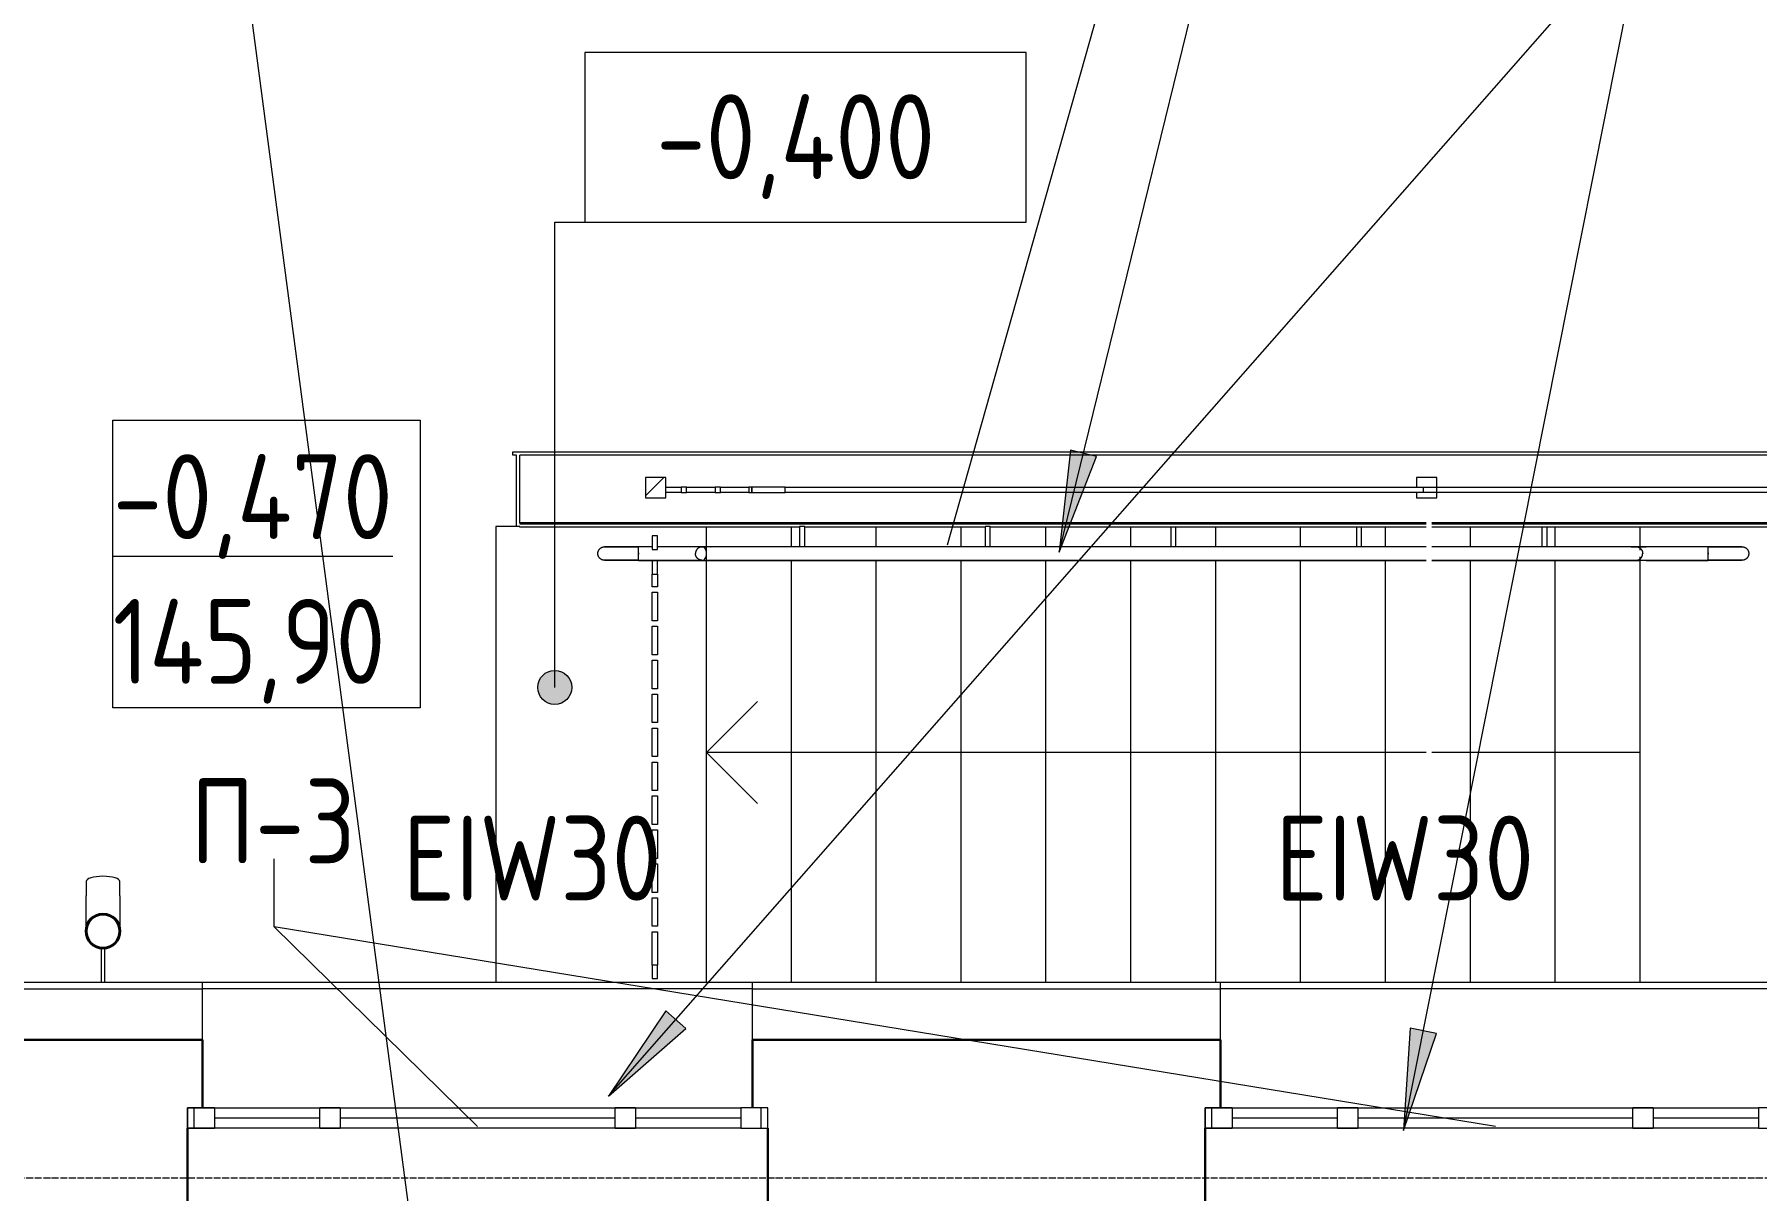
# Model space of a CAD drawing. Header units: millimetres. Extents: x -11345 to 411485, y -9810 to 73012.
# Drawn here: x 63729 to 68801, y 20207 to 23612 of the extents above; entities that cross this region are included whole.
import ezdxf

# ---------------------------------------------------------------- set-up
doc = ezdxf.new("R2010")
doc.units = ezdxf.units.MM
doc.linetypes.add('ADSK_Линия сетки', pattern=[25, 20, -2.5, 0, -2.5])
for name, color, linetype, lineweight in [('_ Окна', 7, 'Continuous', 9), ('Аннотация', 7, 'Continuous', 18), ('Лестницы', 7, 'Continuous', 9), ('Марки окон', 7, 'Continuous', 20), ('Обобщенные модели', 7, 'Continuous', 18), ('Ограждение', 7, 'Continuous', 9), ('Окна', 7, 'Continuous', 9), ('Оси', 253, 'Continuous', 9), ('Отметки', 7, 'Continuous', 9), ('Перекрытие', 7, 'Continuous', 9), ('Стены внутренние', 7, 'Continuous', 18), ('Стены наружные', 7, 'Continuous', 18), ('Стены несущие', 7, 'Continuous', 30), ('Стены отделка', 7, 'Continuous', 30), ('Стрелки вверх', 7, 'Continuous', 18)]:
    doc.layers.add(name, color=color, linetype=linetype, lineweight=lineweight)
doc.styles.add('GOST Common_2', font='GOST_Common.ttf', dxfattribs={"width": 0.9, "height": 250})
doc.styles.add('GOST Common_3', font='GOST_Common.ttf', dxfattribs={"width": 0.9, "height": 250})
pattern_1 = [(45, (0, 0), (-106.066, 106.066), [])]

# ---------------------------------------------------------------- blocks, each defined once
blk = doc.blocks.new('Ограждение 1 - Ограждение 1-1791730-План 1-го этажа')
at = {"layer": 'Ограждение'}
h = blk.add_hatch(dxfattribs=at)
h.set_pattern_fill('FP_23', color=256, style=0, pattern_type=2)
h.set_pattern_definition(pattern_1)
h.paths.add_polyline_path([(33534.3, 22247.9), (33534.3, 22307.9), (33474.3, 22307.9), (33474.3, 22247.9)])
h = blk.add_hatch(dxfattribs=at)
h.set_pattern_fill('FP_23', color=256, style=0, pattern_type=2)
h.set_pattern_definition(pattern_1)
h.paths.add_polyline_path([(33510.4, 20831.5), (33510.4, 20871.5), (33494.4, 20871.5), (33494.4, 20831.5)])
h.paths.add_polyline_path([(33507, 22022.9), (33510.4, 22022.9), (33510.4, 22062.9), (33494.4, 22062.9), (33494.4, 22022.9)])
h.paths.add_polyline_path([(33494.4, 22095.4), (33510.4, 22095.4), (33510.4, 22135.4), (33494.4, 22135.4), (33494.4, 22103.5)])
h = blk.add_hatch(dxfattribs=at)
h.set_pattern_fill('FP_23', color=256, style=0, pattern_type=2)
h.set_pattern_definition(pattern_1)
h.paths.add_polyline_path([(33510.4, 20969.5), (33510.4, 20985.5), (33494.4, 20985.5), (33494.4, 20969.5)])
h.paths.add_polyline_path([(33510.4, 21069.5), (33510.4, 21085.5), (33494.4, 21085.5), (33494.4, 21069.5)])
h.paths.add_polyline_path([(33510.4, 21169.5), (33510.4, 21185.5), (33494.4, 21185.5), (33494.4, 21169.5)])
h.paths.add_polyline_path([(33510.4, 21269.5), (33510.4, 21285.5), (33494.4, 21285.5), (33494.4, 21269.5)])
h.paths.add_polyline_path([(33510.4, 21369.5), (33510.4, 21385.5), (33494.4, 21385.5), (33494.4, 21369.5)])
h.paths.add_polyline_path([(33510.4, 21469.5), (33510.4, 21485.5), (33494.4, 21485.5), (33494.4, 21469.5)])
h.paths.add_polyline_path([(33494.4, 21569.5), (33510.4, 21569.5), (33510.4, 21585.5), (33494.4, 21585.5)])
h.paths.add_polyline_path([(33510.4, 21669.5), (33510.4, 21685.5), (33494.4, 21685.5), (33494.4, 21669.5)])
h.paths.add_polyline_path([(33510.4, 21769.5), (33510.4, 21785.5), (33494.4, 21785.5), (33494.4, 21769.5)])
h.paths.add_polyline_path([(33510.4, 21869.5), (33510.4, 21885.5), (33494.4, 21885.5), (33494.4, 21869.5)])
h.paths.add_polyline_path([(33494.4, 21969.5), (33510.4, 21969.5), (33510.4, 21985.5), (33494.4, 21985.5)])
at = {"layer": 'Ограждение', "lineweight": 18}
for p, q in [((33534.3, 22307.9), (33474.3, 22307.9)), ((33474.3, 22307.9), (33474.3, 22247.9)), ((33534.3, 22247.9), (33534.3, 22307.9)), ((33595.5, 22279.5), (33579.5, 22279.5)), ((33579.5, 22279.5), (33579.5, 22263.5)), ((33595.5, 22263.5), (33595.5, 22279.5)), ((33695.5, 22279.5), (33679.5, 22279.5)), ((33679.5, 22279.5), (33679.5, 22263.5)), ((33695.5, 22263.5), (33695.5, 22279.5)), ((33787.9, 22279.5), (33779.5, 22279.5)), ((33779.5, 22279.5), (33779.5, 22263.5)), ((33886.1, 22279.5), (33787.9, 22279.5)), ((33787.9, 22279.5), (33787.9, 22263.5)), ((33787.9, 22263.5), (33787.9, 22279.5)), ((33886.1, 22263.5), (33886.1, 22279.5)), ((33474.3, 22247.9), (33534.3, 22247.9)), ((33579.5, 22263.5), (33595.5, 22263.5)), ((33679.5, 22263.5), (33695.5, 22263.5)), ((33779.5, 22263.5), (33787.9, 22263.5)), ((33787.9, 22263.5), (33886.1, 22263.5)), ((33510.4, 22135.4), (33494.4, 22135.4)), ((33494.4, 22135.4), (33494.4, 22095.4)), ((33510.4, 22095.4), (33510.4, 22135.4)), ((33494.4, 22095.4), (33510.4, 22095.4)), ((33510.4, 22062.9), (33494.4, 22062.9)), ((33494.4, 22062.9), (33494.4, 22022.9)), ((33494.4, 22022.9), (33510.4, 22022.9)), ((33510.4, 22022.9), (33510.4, 22062.9)), ((33510.4, 21985.5), (33494.4, 21985.5)), ((33494.4, 21969.5), (33510.4, 21969.5)), ((33510.4, 21885.5), (33494.4, 21885.5)), ((33494.4, 21869.5), (33510.4, 21869.5)), ((33510.4, 21785.5), (33494.4, 21785.5)), ((33494.4, 21769.5), (33510.4, 21769.5)), ((33510.4, 21685.5), (33494.4, 21685.5)), ((33494.4, 21669.5), (33510.4, 21669.5)), ((33510.4, 21585.5), (33494.4, 21585.5)), ((33494.4, 21569.5), (33510.4, 21569.5)), ((33510.4, 21485.5), (33494.4, 21485.5)), ((33494.4, 21469.5), (33510.4, 21469.5)), ((33510.4, 21385.5), (33494.4, 21385.5)), ((33494.4, 21369.5), (33510.4, 21369.5)), ((33510.4, 21285.5), (33494.4, 21285.5)), ((33494.4, 21269.5), (33510.4, 21269.5)), ((33510.4, 21185.5), (33494.4, 21185.5)), ((33494.4, 21169.5), (33510.4, 21169.5)), ((33510.4, 21085.5), (33494.4, 21085.5)), ((33494.4, 21069.5), (33510.4, 21069.5)), ((33510.4, 20985.5), (33494.4, 20985.5)), ((33494.4, 20969.5), (33510.4, 20969.5)), ((33510.4, 20871.5), (33494.4, 20871.5)), ((33494.4, 20871.5), (33494.4, 20831.5)), ((33510.4, 20831.5), (33510.4, 20871.5)), ((33494.4, 20831.5), (33510.4, 20831.5))]:
    blk.add_line(p, q, dxfattribs=at)
at = {"layer": 'Ограждение'}
for p, q in [((33534.3, 22279.5), (33579.5, 22279.5)), ((33595.5, 22279.5), (33679.5, 22279.5)), ((33695.5, 22279.5), (33779.5, 22279.5)), ((33886.1, 22279.5), (35766.6, 22279.5)), ((35805.4, 22307.9), (35745.4, 22307.9)), ((35745.4, 22307.9), (35745.4, 22279.5)), ((35766.6, 22263.5), (35766.6, 22279.5)), ((35766.6, 22279.5), (38065.1, 22279.5)), ((35805.4, 22247.9), (35805.4, 22307.9)), ((38091.7, 22307.9), (38031.7, 22307.9)), ((38031.7, 22307.9), (38031.7, 22247.9)), ((38065.1, 22263.5), (38065.1, 22279.5)), ((38091.7, 22247.9), (38091.7, 22307.9)), ((33579.5, 22263.5), (33534.3, 22263.5)), ((33679.5, 22263.5), (33595.5, 22263.5)), ((33779.5, 22263.5), (33695.5, 22263.5)), ((35766.6, 22263.5), (33886.1, 22263.5)), ((35745.4, 22263.5), (35745.4, 22247.9)), ((35745.4, 22247.9), (35805.4, 22247.9)), ((38065.1, 22263.5), (35766.6, 22263.5)), ((38031.7, 22247.9), (38091.7, 22247.9)), ((38054.4, 20908), (38054.4, 22247.9)), ((38070.4, 22247.9), (38070.4, 20908)), ((33494.4, 21985.5), (33494.4, 22022.9)), ((33510.4, 22022.9), (33510.4, 21985.5)), ((38054, 20907.9), (38054, 22048.3)), ((33494.4, 21885.5), (33494.4, 21969.5)), ((33510.4, 21969.5), (33510.4, 21885.5)), ((33494.4, 21785.5), (33494.4, 21869.5)), ((33510.4, 21869.5), (33510.4, 21785.5)), ((33494.4, 21685.5), (33494.4, 21769.5)), ((33510.4, 21769.5), (33510.4, 21685.5)), ((33494.4, 21585.5), (33494.4, 21669.5)), ((33510.4, 21669.5), (33510.4, 21585.5)), ((33494.4, 21485.5), (33494.4, 21569.5)), ((33510.4, 21569.5), (33510.4, 21485.5)), ((33494.4, 21385.5), (33494.4, 21469.5)), ((33510.4, 21469.5), (33510.4, 21385.5)), ((33494.4, 21285.5), (33494.4, 21369.5)), ((33510.4, 21369.5), (33510.4, 21285.5)), ((33494.4, 21185.5), (33494.4, 21269.5)), ((33510.4, 21269.5), (33510.4, 21185.5)), ((33494.4, 21085.5), (33494.4, 21169.5)), ((33510.4, 21169.5), (33510.4, 21085.5)), ((33494.4, 20985.5), (33494.4, 21069.5)), ((33510.4, 21069.5), (33510.4, 20985.5)), ((33494.4, 20871.5), (33494.4, 20969.5)), ((33510.4, 20969.5), (33510.4, 20871.5)), ((38091.7, 20907.9), (38031.7, 20907.9)), ((38031.7, 20907.9), (38031.7, 20847.9)), ((38054.4, 20908), (38070.4, 20908)), ((38091.7, 20847.9), (38091.7, 20907.9)), ((38031.7, 20847.9), (38091.7, 20847.9))]:
    blk.add_line(p, q, dxfattribs=at)
blk = doc.blocks.new('окна_rehau_трехпольное - 1710х630 и 610Н_нов_ ок-10-2054509-План 1-го этажа')
at = {"layer": '_ Окна', "lineweight": 18}
for p, q in [((-855, -5), (-855, 55)), ((-855, 55), (-775, 55)), ((-775, 55), (-775, -5)), ((-465, -5), (-465, 55)), ((-465, 55), (-405, 55)), ((-405, 55), (-405, -5)), ((405, -5), (405, 55)), ((405, 55), (465, 55)), ((465, 55), (465, -5)), ((775, 55), (775, -5)), ((855, 55), (775, 55)), ((855, -5), (855, 55)), ((-775, -5), (-855, -5)), ((-405, -5), (-465, -5)), ((465, -5), (405, -5)), ((775, -5), (855, -5))]:
    blk.add_line(p, q, dxfattribs=at)
at = {"layer": '_ Окна'}
for p, q in [((-835, -5), (-835, 55)), ((835, -5), (835, 55)), ((-775, 25), (-465, 25)), ((-405, 25), (405, 25)), ((465, 25), (775, 25))]:
    blk.add_line(p, q, dxfattribs=at)
at = {"layer": 'Окна'}
for p, q in [((-855, 55), (-855, -5)), ((-775, 55), (-855, 55)), ((-775, 55), (-465, 55)), ((-405, 55), (-465, 55)), ((-405, 55), (405, 55)), ((465, 55), (405, 55)), ((465, 55), (775, 55)), ((855, 55), (775, 55)), ((855, -5), (855, 55)), ((-855, -5), (-775, -5)), ((-465, -5), (-775, -5)), ((-465, -5), (-405, -5)), ((405, -5), (-405, -5)), ((405, -5), (465, -5)), ((775, -5), (465, -5)), ((775, -5), (855, -5))]:
    blk.add_line(p, q, dxfattribs=at)
blk = doc.blocks.new('окна_rehau_трехпольное - 1710х630 и 610Н_нов_ ок-10-V41-План 1-го этажа')
at = {"layer": '_ Окна', "lineweight": 18}
for p, q in [((-855, -5), (-855, 55)), ((-855, 55), (-775, 55)), ((-775, 55), (-775, -5)), ((-465, -5), (-465, 55)), ((-465, 55), (-405, 55)), ((-405, 55), (-405, -5)), ((405, -5), (405, 55)), ((405, 55), (465, 55)), ((465, 55), (465, -5)), ((775, 55), (775, -5)), ((855, 55), (775, 55)), ((855, -5), (855, 55)), ((-775, -5), (-855, -5)), ((-405, -5), (-465, -5)), ((465, -5), (405, -5)), ((775, -5), (855, -5))]:
    blk.add_line(p, q, dxfattribs=at)
at = {"layer": '_ Окна'}
for p, q in [((-835, -5), (-835, 55)), ((835, -5), (835, 55)), ((-775, 25), (-465, 25)), ((-405, 25), (405, 25)), ((465, 25), (775, 25))]:
    blk.add_line(p, q, dxfattribs=at)
at = {"layer": 'Окна'}
for p, q in [((-855, 55), (-855, -5)), ((-775, 55), (-855, 55)), ((-775, 55), (-465, 55)), ((-405, 55), (-465, 55)), ((-405, 55), (405, 55)), ((465, 55), (405, 55)), ((465, 55), (775, 55)), ((855, 55), (775, 55)), ((855, -5), (855, 55)), ((-855, -5), (-775, -5)), ((-465, -5), (-775, -5)), ((-465, -5), (-405, -5)), ((405, -5), (-405, -5)), ((405, -5), (465, -5)), ((775, -5), (465, -5)), ((775, -5), (855, -5))]:
    blk.add_line(p, q, dxfattribs=at)
blk = doc.blocks.new('Водосток - Тип 1 _карниз больше 490мм_-5192914-План 1-го этажа')
at = {"layer": 'Обобщенные модели'}
for p, q in [((75, 306.2), (75, 263.6)), ((175, 263.6), (175, 306.2)), ((120, 109.1), (120, 10)), ((130, 10), (130, 109.1))]:
    blk.add_line(p, q, dxfattribs=at)
at = {"layer": 'Обобщенные модели', "flags": 128}
for points in [[(75, 173), (75, 174.3), (75, 177), (75, 179.8), (75, 182.9), (75, 186.2), (75, 189.7), (75, 193.4), (75, 197.2), (75, 201.3), (75, 205.5), (75, 209.9), (75, 214.4), (75, 219.1), (75, 224), (75, 229), (75, 234.1), (75, 239.3), (75, 244.6), (75, 250.1), (75, 255.6), (75, 261.3), (75, 263.6)], [(175, 263.6), (175, 258), (175, 252.4), (175, 246.9), (175, 241.5), (175, 236.2), (175, 231.1), (175, 226), (175, 221.1), (175, 216.4), (175, 211.8), (175, 207.3), (175, 203), (175, 198.9), (175, 194.9), (175, 191.2), (175, 187.6), (175, 184.3), (175, 181.1), (175, 178.1), (175, 175.4), (175, 173)]]:
    blk.add_lwpolyline(points, dxfattribs=at)
at = {"layer": 'Обобщенные модели'}
for start, end in [(90, 270), (270, 90)]:
    blk.add_arc((125, 160), 52, start, end, dxfattribs=at)
at = {"layer": 'Обобщенные модели', "lineweight": 40}
for start, end in [(90, 270), (270, 90)]:
    blk.add_arc((125, 160), 50, start, end, dxfattribs=at)
at = {"layer": 'Обобщенные модели'}
for start_param, end_param in [(4.712389, 6.283185), (3.141593, 4.712389)]:
    blk.add_ellipse((125, 306.2), major_axis=(-50, 0), ratio=0.309017, start_param=start_param, end_param=end_param, dxfattribs=at)
blk = doc.blocks.new('Тип верхнего поручня - Верхний поручень_Внутренний_-6935785-План 1-го этажа')
at = {"layer": 'Ограждение'}
for p, q in [((33494.4, 22103.5), (33454.4, 22103.5)), ((33454.4, 22085.9), (33454.4, 22081.2)), ((33636.8, 22103.5), (33510.4, 22103.5)), ((35774.4, 22103.5), (33655.6, 22103.5)), ((36378.2, 22103.5), (35790.4, 22103.5)), ((36604.4, 22103.5), (36421.9, 22103.5)), ((36604.4, 22081.2), (36604.4, 22085.9)), ((33454.4, 22063.5), (33636.8, 22063.5)), ((33655.6, 22063.5), (35774.4, 22063.5)), ((35790.4, 22063.5), (36378.2, 22063.5)), ((36421.9, 22063.5), (36604.4, 22063.5))]:
    blk.add_line(p, q, dxfattribs=at)
at = {"layer": 'Ограждение', "flags": 128}
for points in [[(33655.6, 22103.5), (33654.6, 22103.5), (33653.6, 22103.5), (33652.6, 22103.5), (33651.6, 22103.5), (33650.5, 22103.5), (33649.5, 22103.5), (33648.4, 22103.5), (33647.3, 22103.5), (33646.1, 22103.5), (33645, 22103.5), (33643.8, 22103.5), (33642.6, 22103.5), (33641.5, 22103.5), (33640.3, 22103.5), (33639.1, 22103.5), (33637.9, 22103.5), (33636.8, 22103.5)], [(36378.2, 22103.5), (36380.4, 22103.5), (36382.7, 22103.5), (36385, 22103.5), (36387.4, 22103.5), (36389.9, 22103.5), (36392.4, 22103.5), (36395, 22103.5), (36397.6, 22103.5), (36400.2, 22103.5), (36402.9, 22103.5), (36405.6, 22103.5), (36408.4, 22103.5), (36411.1, 22103.5), (36413.9, 22103.5), (36416.7, 22103.5), (36419.5, 22103.5), (36421.9, 22103.5)], [(33636.8, 22063.5), (33638, 22063.5), (33639.2, 22063.5), (33640.4, 22063.5), (33641.6, 22063.5), (33642.8, 22063.5), (33644, 22063.5), (33645.1, 22063.5), (33646.3, 22063.5), (33647.4, 22063.5), (33648.5, 22063.5), (33649.6, 22063.5), (33650.7, 22063.5), (33651.7, 22063.5), (33652.8, 22063.5), (33653.8, 22063.5), (33654.7, 22063.5), (33655.6, 22063.5)], [(36421.9, 22063.5), (36419.1, 22063.5), (36416.3, 22063.5), (36413.5, 22063.5), (36410.8, 22063.5), (36408, 22063.5), (36405.3, 22063.5), (36402.6, 22063.5), (36399.9, 22063.5), (36397.3, 22063.5), (36394.7, 22063.5), (36392.1, 22063.5), (36389.6, 22063.5), (36387.1, 22063.5), (36384.7, 22063.5), (36382.4, 22063.5), (36380.1, 22063.5), (36378.2, 22063.5)]]:
    blk.add_lwpolyline(points, dxfattribs=at)
blk = doc.blocks.new('Тип верхнего поручня - D40 шаг 200-V82-План 1-го этажа')
at = {"layer": 'Ограждение'}
for p, q in [((0, 2.3), (0, 0)), ((0, 0), (0, -2.3))]:
    blk.add_line(p, q, dxfattribs=at)
at = {"layer": 'Ограждение', "flags": 128}
for points in [[(0, 20), (4, 20), (8, 20), (12, 20), (15.9, 20), (19.9, 20), (23.8, 20), (27.6, 20), (31.5, 20), (35.2, 20), (38.9, 20), (42.6, 20), (46.2, 20), (49.7, 20), (53.1, 20), (56.5, 20), (59.7, 20), (62.9, 20), (65.9, 20), (68.9, 20), (71.7, 20), (74.5, 20), (77.1, 20), (79.6, 20), (81.9, 20), (84.1, 20), (86.2, 20), (88.2, 20), (90, 20), (91.7, 20), (93.2, 20), (94.6, 20), (95.8, 20), (96.9, 20), (97.8, 20), (98.5, 20), (99.1, 20), (99.6, 20), (99.9, 20), (100, 20), (100, 20)], [(100, 20), (99.9, 20), (99.7, 20), (99.3, 20), (98.7, 20), (98, 20), (97.1, 20), (96.1, 20), (94.9, 20), (93.6, 20), (92.1, 20), (90.5, 20), (88.7, 20), (86.8, 20), (84.7, 20), (82.5, 20), (80.2, 20), (77.8, 20), (75.2, 20), (72.5, 20), (69.7, 20), (66.7, 20), (63.7, 20), (60.6, 20), (57.4, 20), (54, 20), (50.6, 20), (47.1, 20), (43.6, 20), (39.9, 20), (36.2, 20), (32.5, 20), (28.7, 20), (24.8, 20), (20.9, 20), (17, 20), (13, 20), (9.1, 20), (5.1, 20), (1.1, 20), (0, 20)], [(100, 20), (100.8, 20), (101.6, 19.9), (102.4, 19.9), (103.2, 19.7), (104, 19.6), (104.8, 19.4), (105.5, 19.2), (106.3, 19), (107, 18.7), (107.8, 18.4), (108.5, 18.1), (109.2, 17.7), (109.9, 17.4), (110.6, 16.9), (111.3, 16.5), (111.9, 16), (112.6, 15.6), (113.2, 15), (113.8, 14.5), (114.3, 13.9), (114.9, 13.3), (115.4, 12.7), (115.9, 12.1), (116.4, 11.5), (116.8, 10.8), (117.2, 10.1), (117.6, 9.4), (118, 8.7), (118.3, 8), (118.6, 7.2), (118.9, 6.5), (119.2, 5.7), (119.4, 5), (119.6, 4.2), (119.7, 3.4), (119.8, 2.6), (119.9, 1.8), (120, 1), (120, 0.2), (120, 0)], [(120, 0), (120, -0.8), (119.9, -1.6), (119.9, -2.4), (119.7, -3.2), (119.6, -4), (119.4, -4.8), (119.2, -5.5), (119, -6.3), (118.7, -7), (118.4, -7.8), (118.1, -8.5), (117.7, -9.2), (117.4, -9.9), (116.9, -10.6), (116.5, -11.3), (116, -11.9), (115.6, -12.6), (115, -13.2), (114.5, -13.8), (113.9, -14.3), (113.3, -14.9), (112.7, -15.4), (112.1, -15.9), (111.5, -16.4), (110.8, -16.8), (110.1, -17.2), (109.4, -17.6), (108.7, -18), (108, -18.3), (107.2, -18.6), (106.5, -18.9), (105.7, -19.2), (105, -19.4), (104.2, -19.6), (103.4, -19.7), (102.6, -19.8), (101.8, -19.9), (101, -20), (100.2, -20), (100, -20)], [(0, -20), (4, -20), (8, -20), (12, -20), (15.9, -20), (19.9, -20), (23.8, -20), (27.6, -20), (31.5, -20), (35.2, -20), (38.9, -20), (42.6, -20), (46.2, -20), (49.7, -20), (53.1, -20), (56.5, -20), (59.7, -20), (62.9, -20), (65.9, -20), (68.9, -20), (71.7, -20), (74.5, -20), (77.1, -20), (79.6, -20), (81.9, -20), (84.1, -20), (86.2, -20), (88.2, -20), (90, -20), (91.7, -20), (93.2, -20), (94.6, -20), (95.8, -20), (96.9, -20), (97.8, -20), (98.5, -20), (99.1, -20), (99.6, -20), (99.9, -20), (100, -20), (100, -20)], [(100, -20), (99.9, -20), (99.7, -20), (99.3, -20), (98.7, -20), (98, -20), (97.1, -20), (96.1, -20), (94.9, -20), (93.6, -20), (92.1, -20), (90.5, -20), (88.7, -20), (86.8, -20), (84.7, -20), (82.5, -20), (80.2, -20), (77.8, -20), (75.2, -20), (72.5, -20), (69.7, -20), (66.7, -20), (63.7, -20), (60.6, -20), (57.4, -20), (54, -20), (50.6, -20), (47.1, -20), (43.6, -20), (39.9, -20), (36.2, -20), (32.5, -20), (28.7, -20), (24.8, -20), (20.9, -20), (17, -20), (13, -20), (9.1, -20), (5.1, -20), (1.1, -20), (0, -20)]]:
    blk.add_lwpolyline(points, dxfattribs=at)
blk = doc.blocks.new('Тип верхнего поручня - D40 шаг 200-V83-План 1-го этажа')
at = {"layer": 'Ограждение'}
for p, q in [((0, 2.3), (0, 0)), ((0, 0), (0, -2.3))]:
    blk.add_line(p, q, dxfattribs=at)
at = {"layer": 'Ограждение', "flags": 128}
for points in [[(0, 20), (4, 20), (8, 20), (12, 20), (15.9, 20), (19.9, 20), (23.8, 20), (27.6, 20), (31.5, 20), (35.2, 20), (38.9, 20), (42.6, 20), (46.2, 20), (49.7, 20), (53.1, 20), (56.5, 20), (59.7, 20), (62.9, 20), (65.9, 20), (68.9, 20), (71.7, 20), (74.5, 20), (77.1, 20), (79.6, 20), (81.9, 20), (84.1, 20), (86.2, 20), (88.2, 20), (90, 20), (91.7, 20), (93.2, 20), (94.6, 20), (95.8, 20), (96.9, 20), (97.8, 20), (98.5, 20), (99.1, 20), (99.6, 20), (99.9, 20), (100, 20), (100, 20)], [(100, 20), (99.9, 20), (99.7, 20), (99.3, 20), (98.7, 20), (98, 20), (97.1, 20), (96.1, 20), (94.9, 20), (93.6, 20), (92.1, 20), (90.5, 20), (88.7, 20), (86.8, 20), (84.7, 20), (82.5, 20), (80.2, 20), (77.8, 20), (75.2, 20), (72.5, 20), (69.7, 20), (66.7, 20), (63.7, 20), (60.6, 20), (57.4, 20), (54, 20), (50.6, 20), (47.1, 20), (43.6, 20), (39.9, 20), (36.2, 20), (32.5, 20), (28.7, 20), (24.8, 20), (20.9, 20), (17, 20), (13, 20), (9.1, 20), (5.1, 20), (1.1, 20), (0, 20)], [(100, 20), (100.8, 20), (101.6, 19.9), (102.4, 19.9), (103.2, 19.7), (104, 19.6), (104.8, 19.4), (105.5, 19.2), (106.3, 19), (107, 18.7), (107.8, 18.4), (108.5, 18.1), (109.2, 17.7), (109.9, 17.4), (110.6, 16.9), (111.3, 16.5), (111.9, 16), (112.6, 15.6), (113.2, 15), (113.8, 14.5), (114.3, 13.9), (114.9, 13.3), (115.4, 12.7), (115.9, 12.1), (116.4, 11.5), (116.8, 10.8), (117.2, 10.1), (117.6, 9.4), (118, 8.7), (118.3, 8), (118.6, 7.2), (118.9, 6.5), (119.2, 5.7), (119.4, 5), (119.6, 4.2), (119.7, 3.4), (119.8, 2.6), (119.9, 1.8), (120, 1), (120, 0.2), (120, 0)], [(0, -20), (4, -20), (8, -20), (12, -20), (15.9, -20), (19.9, -20), (23.8, -20), (27.6, -20), (31.5, -20), (35.2, -20), (38.9, -20), (42.6, -20), (46.2, -20), (49.7, -20), (53.1, -20), (56.5, -20), (59.7, -20), (62.9, -20), (65.9, -20), (68.9, -20), (71.7, -20), (74.5, -20), (77.1, -20), (79.6, -20), (81.9, -20), (84.1, -20), (86.2, -20), (88.2, -20), (90, -20), (91.7, -20), (93.2, -20), (94.6, -20), (95.8, -20), (96.9, -20), (97.8, -20), (98.5, -20), (99.1, -20), (99.6, -20), (99.9, -20), (100, -20), (100, -20)], [(100, -20), (99.9, -20), (99.7, -20), (99.3, -20), (98.7, -20), (98, -20), (97.1, -20), (96.1, -20), (94.9, -20), (93.6, -20), (92.1, -20), (90.5, -20), (88.7, -20), (86.8, -20), (84.7, -20), (82.5, -20), (80.2, -20), (77.8, -20), (75.2, -20), (72.5, -20), (69.7, -20), (66.7, -20), (63.7, -20), (60.6, -20), (57.4, -20), (54, -20), (50.6, -20), (47.1, -20), (43.6, -20), (39.9, -20), (36.2, -20), (32.5, -20), (28.7, -20), (24.8, -20), (20.9, -20), (17, -20), (13, -20), (9.1, -20), (5.1, -20), (1.1, -20), (0, -20)], [(120, 0), (120, -0.8), (119.9, -1.6), (119.9, -2.4), (119.7, -3.2), (119.6, -4), (119.4, -4.8), (119.2, -5.5), (119, -6.3), (118.7, -7), (118.4, -7.8), (118.1, -8.5), (117.7, -9.2), (117.4, -9.9), (116.9, -10.6), (116.5, -11.3), (116, -11.9), (115.6, -12.6), (115, -13.2), (114.5, -13.8), (113.9, -14.3), (113.3, -14.9), (112.7, -15.4), (112.1, -15.9), (111.5, -16.4), (110.8, -16.8), (110.1, -17.2), (109.4, -17.6), (108.7, -18), (108, -18.3), (107.2, -18.6), (106.5, -18.9), (105.7, -19.2), (105, -19.4), (104.2, -19.6), (103.4, -19.7), (102.6, -19.8), (101.8, -19.9), (101, -20), (100.2, -20), (100, -20)]]:
    blk.add_lwpolyline(points, dxfattribs=at)
blk = doc.blocks.new('Тип верхнего поручня - Верхний поручень_Внутренний_-V84-План 1-го этажа')
at = {"layer": 'Ограждение'}
for p, q in [((33454.4, 22063.5), (33454.4, 22103.5)), ((33494.4, 22103.5), (33454.4, 22103.5)), ((33636.8, 22103.5), (33510.4, 22103.5)), ((33636.8, 22103.5), (33653.4, 22103.5)), ((33666.9, 22103.5), (33668.1, 22103.5)), ((35774.4, 22103.5), (33668.1, 22103.5)), ((36390.7, 22103.5), (35790.4, 22103.5)), ((36421.9, 22103.5), (36390.7, 22103.5)), ((36604.4, 22103.5), (36421.9, 22103.5)), ((36604.4, 22063.5), (36604.4, 22103.5)), ((33636.8, 22063.5), (33454.4, 22063.5)), ((33636.8, 22063.5), (33653.4, 22063.5)), ((33666.9, 22063.5), (33668.1, 22063.5)), ((35774.4, 22063.5), (33668.1, 22063.5)), ((36390.7, 22063.5), (35790.4, 22063.5)), ((36421.9, 22063.5), (36390.7, 22063.5)), ((36604.4, 22063.5), (36421.9, 22063.5))]:
    blk.add_line(p, q, dxfattribs=at)
blk = doc.blocks.new('Тип перил - Перила_Внутренний_-6935798-План 1-го этажа')
at = {"layer": 'Ограждение'}
for p, q in [((35774.4, 22103.5), (33654.4, 22103.5)), ((36404.4, 22103.5), (35790.4, 22103.5)), ((33654.4, 22063.5), (35774.4, 22063.5)), ((35790.4, 22063.5), (36404.4, 22063.5))]:
    blk.add_line(p, q, dxfattribs=at)
at = {"layer": 'Ограждение', "flags": 128}
blk.add_lwpolyline([(33654.4, 22081.7), (33654.4, 22083.5), (33654.4, 22085.4)], dxfattribs=at)
blk = doc.blocks.new('Тип перил - D40-V85-План 1-го этажа')
at = {"layer": 'Ограждение', "flags": 128}
for points in [[(36394.4, 22103.4), (36395.7, 22103.2), (36396.9, 22102.9), (36398.1, 22102.6), (36399.2, 22102.2), (36400.2, 22101.7), (36401.2, 22101.2), (36402.2, 22100.7), (36403.1, 22100.1), (36403.9, 22099.5), (36404.7, 22098.9), (36405.4, 22098.3), (36406, 22097.7), (36406.6, 22097), (36407.2, 22096.4), (36407.7, 22095.8), (36408.2, 22095.1), (36408.6, 22094.5), (36409, 22093.9), (36409.3, 22093.3), (36409.6, 22092.7), (36409.9, 22092.1), (36410.2, 22091.6), (36410.4, 22091), (36410.7, 22090.4), (36410.8, 22089.9), (36411, 22089.3), (36411.2, 22088.8), (36411.3, 22088.3), (36411.4, 22087.7), (36411.5, 22087.2), (36411.6, 22086.7), (36411.7, 22086.2), (36411.8, 22085.7), (36411.8, 22085.2), (36411.8, 22084.7), (36411.9, 22084.2), (36411.9, 22083.7), (36411.9, 22083.5)], [(36394.4, 22063.7), (36395.7, 22063.9), (36396.9, 22064.2), (36398.1, 22064.5), (36399.2, 22064.9), (36400.2, 22065.4), (36401.2, 22065.9), (36402.2, 22066.4), (36403.1, 22067), (36403.9, 22067.6), (36404.7, 22068.2), (36405.4, 22068.8), (36406, 22069.4), (36406.6, 22070.1), (36407.2, 22070.7), (36407.7, 22071.3), (36408.2, 22071.9), (36408.6, 22072.6), (36409, 22073.2), (36409.3, 22073.8), (36409.6, 22074.4), (36409.9, 22074.9), (36410.2, 22075.5), (36410.4, 22076.1), (36410.7, 22076.7), (36410.8, 22077.2), (36411, 22077.8), (36411.2, 22078.3), (36411.3, 22078.8), (36411.4, 22079.3), (36411.5, 22079.9), (36411.6, 22080.4), (36411.7, 22080.9), (36411.8, 22081.4), (36411.8, 22081.9), (36411.8, 22082.4), (36411.9, 22082.9), (36411.9, 22083.4), (36411.9, 22083.5)]]:
    blk.add_lwpolyline(points, dxfattribs=at)
blk = doc.blocks.new('Тип перил - D40-V86-План 1-го этажа')
at = {"layer": 'Ограждение', "flags": 128}
for points in [[(33641.9, 22103.5), (33640.6, 22103.5), (33639.3, 22103.4), (33638.1, 22103.2), (33636.9, 22102.9), (33635.7, 22102.6), (33634.6, 22102.2), (33633.5, 22101.7), (33632.5, 22101.2), (33631.6, 22100.7), (33630.7, 22100.1), (33629.8, 22099.5), (33629.1, 22098.9), (33628.4, 22098.3), (33627.7, 22097.7), (33627.1, 22097), (33626.6, 22096.4), (33626, 22095.8), (33625.6, 22095.1), (33625.2, 22094.5), (33624.8, 22093.9), (33624.4, 22093.3), (33624.1, 22092.7), (33623.8, 22092.1), (33623.6, 22091.6), (33623.3, 22091), (33623.1, 22090.4), (33622.9, 22089.9), (33622.7, 22089.3), (33622.6, 22088.8), (33622.4, 22088.3), (33622.3, 22087.7), (33622.2, 22087.2), (33622.1, 22086.7), (33622.1, 22086.2), (33622, 22085.7), (33621.9, 22085.2), (33621.9, 22084.7), (33621.9, 22084.2), (33621.9, 22083.7), (33621.9, 22083.5)], [(33641.9, 22063.5), (33640.6, 22063.6), (33639.3, 22063.7), (33638.1, 22063.9), (33636.9, 22064.2), (33635.7, 22064.5), (33634.6, 22064.9), (33633.5, 22065.4), (33632.5, 22065.9), (33631.6, 22066.4), (33630.7, 22067), (33629.8, 22067.6), (33629.1, 22068.2), (33628.4, 22068.8), (33627.7, 22069.4), (33627.1, 22070.1), (33626.6, 22070.7), (33626, 22071.3), (33625.6, 22071.9), (33625.2, 22072.6), (33624.8, 22073.2), (33624.4, 22073.8), (33624.1, 22074.4), (33623.8, 22074.9), (33623.6, 22075.5), (33623.3, 22076.1), (33623.1, 22076.7), (33622.9, 22077.2), (33622.7, 22077.8), (33622.6, 22078.3), (33622.4, 22078.8), (33622.3, 22079.3), (33622.2, 22079.9), (33622.1, 22080.4), (33622.1, 22080.9), (33622, 22081.4), (33621.9, 22081.9), (33621.9, 22082.4), (33621.9, 22082.9), (33621.9, 22083.4), (33621.9, 22083.5)]]:
    blk.add_lwpolyline(points, dxfattribs=at)
at = {"layer": 'Ограждение'}
for start_param, end_param in [(4.712389, 6.411113), (3.027805, 4.712389)]:
    blk.add_ellipse((33641.9, 22083.5), major_axis=(0, 20), ratio=0.624695, start_param=start_param, end_param=end_param, dxfattribs=at)
blk = doc.blocks.new('Тип перил - Перила_Внутренний_-V87-План 1-го этажа')
at = {"layer": 'Ограждение'}
for p, q in [((33654.4, 22063.5), (33654.4, 22103.5)), ((35774.4, 22103.5), (33654.4, 22103.5)), ((36404.4, 22103.5), (35790.4, 22103.5)), ((36404.4, 22093.2), (36404.4, 22103.5)), ((36404.4, 22063.5), (36404.4, 22073.9)), ((35774.4, 22063.5), (33654.4, 22063.5)), ((36404.4, 22063.5), (35790.4, 22063.5))]:
    blk.add_line(p, q, dxfattribs=at)
blk = doc.blocks.new('ADSK_Ограждение_Опоры_Г_образная - D15 высота60 консоль80-V88-План 1-го этажа')
at = {"layer": 'Ограждение'}
for p, q in [((-7.5, 77.8), (-7.5, 20)), ((7.5, 20), (7.5, 77.8))]:
    blk.add_line(p, q, dxfattribs=at)
blk = doc.blocks.new('ADSK_Ограждение_Опоры_Г_образная - D15 высота60 консоль80-V89-План 1-го этажа')
at = {"layer": 'Ограждение'}
for p, q in [((-7.5, 80), (-7.5, 20)), ((0, 80), (-7.5, 80)), ((7.5, 80), (0, 80)), ((7.5, 20), (7.5, 80))]:
    blk.add_line(p, q, dxfattribs=at)
blk = doc.blocks.new('ADSK_Ограждение_Опоры_Г_образная - D15 высота60 консоль80-V90-План 1-го этажа')
at = {"layer": 'Ограждение'}
for p, q in [((-7.5, 80), (-7.5, 20)), ((0, 80), (-7.5, 80)), ((7.5, 80), (0, 80)), ((7.5, 20), (7.5, 80))]:
    blk.add_line(p, q, dxfattribs=at)
blk = doc.blocks.new('Высотные отметки - Рамка-12095-План 1-го этажа')
at = {"layer": 'Аннотация', "lineweight": 20}
for p, q in [((-6.5, 0), (-6.5, 5)), ((-6.5, 5), (6.5, 5)), ((6.5, 5), (6.5, 0)), ((6.5, 0), (-6.5, 0))]:
    blk.add_line(p, q, dxfattribs=at)
blk = doc.blocks.new('оси')
at = {"layer": 'Оси', "linetype": 'ADSK_Линия сетки'}
blk.add_line((-5146.135, 22400), (62505.288, 22400), dxfattribs=at)

msp = doc.modelspace()

# ---------------------------------------------------------------- hatches: boundary and pattern name
at = {"layer": 'Аннотация', "lineweight": 9}
for points in [[(66746.76217, 22087.11779), (66856.63361, 22369.05427), (66779.9193, 22387.88434)], [(65419.92477, 20485.12064), (65647.56835, 20684.46535), (65588.21738, 20736.59133)], [(67761.4872, 20383.75406), (67858.73343, 20670.29041), (67781.25878, 20685.6961)]]:
    msp.add_hatch(color=256, dxfattribs=at).paths.add_polyline_path(points)
at = {"layer": 'Отметки'}
h = msp.add_hatch(color=256, dxfattribs=at)
edge = h.paths.add_edge_path()
edge.add_arc((65261.27514, 21689.26769), 50, 0, 360)

# ---------------------------------------------------------------- linework, layer by layer
at = {"layer": 'Аннотация', "lineweight": 9}
for p, q in [((64993.50912, 18926.853), (64002.50942, 26441.47938)), ((66746.76217, 22087.11779), (67534.65677, 25297.02561)), ((66417.96426, 22109.03889), (67059.70736, 24378.72754)), ((65419.92477, 20485.12064), (68472.85725, 23961.20854)), ((67761.4872, 20383.75406), (68472.85725, 23961.20854)), ((66779.9193, 22387.88434), (66746.76217, 22087.11779)), ((66746.76217, 22087.11779), (66856.63361, 22369.05427)), ((66856.63361, 22369.05427), (66779.9193, 22387.88434)), ((65588.21738, 20736.59133), (65419.92477, 20485.12064)), ((65647.56835, 20684.46535), (65588.21738, 20736.59133)), ((65419.92477, 20485.12064), (65647.56835, 20684.46535)), ((67781.25878, 20685.6961), (67761.4872, 20383.75406)), ((67761.4872, 20383.75406), (67858.73343, 20670.29041)), ((67858.73343, 20670.29041), (67781.25878, 20685.6961))]:
    msp.add_line(p, q, dxfattribs=at)
at = {"layer": 'Аннотация', "lineweight": 9, "flags": 128}
msp.add_lwpolyline([(63959.3308, 22476.39357), (64864.7308, 22476.39357), (64864.7308, 21629.39357), (63959.3308, 21629.39357)], close=True, dxfattribs=at)
at = {"layer": 'Лестницы'}
for p, q in [((65708.23482, 22171.31798), (65708.23482, 22173.54109)), ((65958.23482, 22171.31798), (65958.23482, 22173.54109)), ((65958.23482, 22171.31798), (65958.23482, 22173.54109)), ((66208.23482, 22171.31798), (66208.23482, 22173.54109)), ((66208.23482, 22171.31798), (66208.23482, 22173.54109)), ((66458.23482, 22171.31798), (66458.23482, 22173.54109)), ((66458.23482, 22171.31798), (66458.23482, 22173.54109)), ((66708.23482, 22171.31798), (66708.23482, 22173.54109)), ((66708.23482, 22171.31798), (66708.23482, 22173.54109)), ((66958.23482, 22171.31798), (66958.23482, 22173.54109)), ((66958.23482, 22171.31798), (66958.23482, 22173.54109)), ((67208.23482, 22171.31798), (67208.23482, 22173.54109)), ((67208.23482, 22171.31798), (67208.23482, 22173.54109)), ((67458.23482, 22171.31798), (67458.23482, 22173.54109)), ((67458.23482, 22171.31798), (67458.23482, 22173.54109)), ((67708.23482, 22171.31798), (67708.23482, 22173.54109)), ((67708.23482, 22171.31798), (67708.23482, 22173.54109)), ((67958.23482, 22171.31798), (67958.23482, 22173.54109)), ((67958.23482, 22171.31798), (67958.23482, 22173.54109)), ((68208.23482, 22171.31798), (68208.23482, 22173.54109)), ((68208.23482, 22171.31798), (68208.23482, 22173.54109)), ((68458.23482, 22171.31798), (68458.23482, 22173.54109)), ((68458.23482, 22171.31798), (68458.23482, 22173.54109)), ((65708.23482, 22103.54109), (65708.23482, 22161.31798)), ((65958.23482, 22103.54109), (65958.23482, 22161.31798)), ((65958.23482, 22103.54109), (65958.23482, 22161.31798)), ((66208.23482, 22103.54109), (66208.23482, 22161.31798)), ((66208.23482, 22103.54109), (66208.23482, 22161.31798)), ((66458.23482, 22103.54109), (66458.23482, 22161.31798)), ((66458.23482, 22103.54109), (66458.23482, 22161.31798)), ((66708.23482, 22103.54109), (66708.23482, 22161.31798)), ((66708.23482, 22103.54109), (66708.23482, 22161.31798)), ((66958.23482, 22103.54109), (66958.23482, 22161.31798)), ((66958.23482, 22103.54109), (66958.23482, 22161.31798)), ((67208.23482, 22103.54109), (67208.23482, 22161.31798)), ((67208.23482, 22103.54109), (67208.23482, 22161.31798)), ((67458.23482, 22103.54109), (67458.23482, 22161.31798)), ((67458.23482, 22103.54109), (67458.23482, 22161.31798)), ((67708.23482, 22103.54109), (67708.23482, 22161.31798)), ((67708.23482, 22103.54109), (67708.23482, 22161.31798)), ((67958.23482, 22103.54109), (67958.23482, 22161.31798)), ((67958.23482, 22103.54109), (67958.23482, 22161.31798)), ((68208.23482, 22103.54109), (68208.23482, 22161.31798)), ((68208.23482, 22103.54109), (68208.23482, 22161.31798)), ((68458.23482, 22103.54109), (68458.23482, 22161.31798)), ((68458.23482, 22103.54109), (68458.23482, 22161.31798)), ((65708.23482, 20821.31798), (65708.23482, 22063.54109)), ((65958.23482, 20821.31798), (65958.23482, 22063.54109)), ((65958.23482, 20821.31798), (65958.23482, 22063.54109)), ((66208.23482, 20821.31798), (66208.23482, 22063.54109)), ((66208.23482, 20821.31798), (66208.23482, 22063.54109)), ((66458.23482, 20821.31798), (66458.23482, 22063.54109)), ((66458.23482, 20821.31798), (66458.23482, 22063.54109)), ((66708.23482, 20821.31798), (66708.23482, 22063.54109)), ((66708.23482, 20821.31798), (66708.23482, 22063.54109)), ((66958.23482, 20821.31798), (66958.23482, 22063.54109)), ((66958.23482, 20821.31798), (66958.23482, 22063.54109)), ((67208.23482, 20821.31798), (67208.23482, 22063.54109)), ((67208.23482, 20821.31798), (67208.23482, 22063.54109)), ((67458.23482, 20821.31798), (67458.23482, 22063.54109)), ((67458.23482, 20821.31798), (67458.23482, 22063.54109)), ((67708.23482, 20821.31798), (67708.23482, 22063.54109)), ((67708.23482, 20821.31798), (67708.23482, 22063.54109)), ((67958.23482, 20821.31798), (67958.23482, 22063.54109)), ((67958.23482, 20821.31798), (67958.23482, 22063.54109)), ((68208.23482, 20821.31798), (68208.23482, 22063.54109)), ((68208.23482, 20821.31798), (68208.23482, 22063.54109)), ((68458.23482, 20821.31798), (68458.23482, 22063.54109)), ((68458.23482, 20821.31798), (68458.23482, 22063.54109))]:
    msp.add_line(p, q, dxfattribs=at)
at = {"layer": 'Марки окон'}
for p, q in [((64434.45865, 20984.02775), (64434.45865, 21184.52525)), ((64434.45865, 20984.02775), (64434.45865, 21184.52525)), ((68031.95974, 20396.31798), (64434.45865, 20984.02775)), ((65034.21715, 20396.31798), (64434.45865, 20984.02775))]:
    msp.add_line(p, q, dxfattribs=at)
at = {"layer": 'Отметки', "lineweight": 20}
for p, q in [((65261.27514, 23059.4184), (65999.90534, 23059.4184)), ((65261.27514, 21689.26769), (65261.27514, 23059.4184))]:
    msp.add_line(p, q, dxfattribs=at)
at = {"layer": 'Отметки'}
msp.add_circle((65261.27514, 21689.26769), 50, dxfattribs=at)
at = {"layer": 'Перекрытие'}
for p, q in [((65088.23482, 22163.54109), (65088.23482, 20821.31798)), ((65148.23482, 22163.54109), (65088.23482, 22163.54109)), ((65708.23482, 22103.54109), (65708.23482, 22161.31798)), ((65708.23482, 20821.31798), (65708.23482, 22063.54109))]:
    msp.add_line(p, q, dxfattribs=at)
at = {"layer": 'Стены внутренние'}
for p, q in [((65158.23482, 22173.54109), (65158.23482, 22373.54109)), ((67828.23482, 22173.54109), (65158.23482, 22173.54109)), ((70033.23482, 22173.54109), (67844.23482, 22173.54109))]:
    msp.add_line(p, q, dxfattribs=at)
at = {"layer": 'Стены наружные'}
for p, q in [((65138.23482, 22383.54109), (70243.23482, 22383.54109)), ((65138.23482, 22373.54109), (65138.23482, 22383.54109)), ((65148.23482, 22373.54109), (65138.23482, 22373.54109)), ((65148.23482, 22163.54109), (65148.23482, 22373.54109)), ((70233.23482, 22373.54109), (65158.23482, 22373.54109)), ((65158.23482, 22173.54109), (65158.23482, 22171.31798)), ((65158.23482, 22171.31798), (67828.23482, 22171.31798)), ((67844.23482, 22171.31798), (70033.23482, 22171.31798)), ((65158.23482, 22163.54109), (65148.23482, 22163.54109)), ((65158.23482, 22161.31798), (65158.23482, 22163.54109)), ((65982.52723, 22161.31798), (65158.23482, 22161.31798)), ((66529.13539, 22161.31798), (65997.51849, 22161.31798)), ((67828.23482, 22161.31798), (66544.12665, 22161.31798)), ((70023.23482, 22161.31798), (67844.23482, 22161.31798)), ((64224.21715, 20821.31798), (65844.21715, 20821.31798)), ((65844.21715, 20801.31798), (64224.21715, 20801.31798)), ((67221.95974, 20821.31798), (68841.95974, 20821.31798)), ((68841.95974, 20801.31798), (67221.95974, 20801.31798))]:
    msp.add_line(p, q, dxfattribs=at)
at = {"layer": 'Стены несущие'}
for p, q in [((62765.7855, 20651.31798), (64224.21715, 20651.31798)), ((64224.21715, 20651.31798), (64224.21715, 20451.31798)), ((65844.21715, 20651.31798), (67221.95974, 20651.31798)), ((65844.21715, 20451.31798), (65844.21715, 20651.31798)), ((67221.95974, 20651.31798), (67221.95974, 20451.31798)), ((64179.21715, 20141.31798), (64179.21715, 20391.31798)), ((65889.21715, 20391.31798), (65889.21715, 20141.31798)), ((67176.95974, 20141.31798), (67176.95974, 20391.31798))]:
    msp.add_line(p, q, dxfattribs=at)
at = {"layer": 'Стены отделка', "lineweight": 9}
for p, q in [((62915.32122, 20801.31798), (64224.21715, 20801.31798)), ((62935.25932, 20821.31798), (64224.21715, 20821.31798)), ((64224.21715, 20651.31798), (64224.21715, 20821.31798)), ((65844.21715, 20821.31798), (67221.95974, 20821.31798)), ((65844.21715, 20651.31798), (65844.21715, 20821.31798)), ((65844.21715, 20801.31798), (67221.95974, 20801.31798)), ((67221.95974, 20651.31798), (67221.95974, 20821.31798))]:
    msp.add_line(p, q, dxfattribs=at)
at = {"layer": 'Стрелки вверх'}
for p, q in [((65708.23482, 21497.42954), (65858.23482, 21647.42954)), ((65958.23482, 21497.42954), (65708.23482, 21497.42954)), ((65708.23482, 21497.42954), (65858.23482, 21347.42954)), ((66208.23482, 21497.42954), (65958.23482, 21497.42954)), ((66458.23482, 21497.42954), (66208.23482, 21497.42954)), ((66708.23482, 21497.42954), (66458.23482, 21497.42954)), ((66958.23482, 21497.42954), (66708.23482, 21497.42954)), ((67208.23482, 21497.42954), (66958.23482, 21497.42954)), ((67458.23482, 21497.42954), (67208.23482, 21497.42954)), ((67708.23482, 21497.42954), (67458.23482, 21497.42954)), ((67828.23482, 21497.42954), (67708.23482, 21497.42954)), ((67958.23482, 21497.42954), (67844.23482, 21497.42954)), ((68208.23482, 21497.42954), (67958.23482, 21497.42954)), ((68458.23482, 21497.42954), (68208.23482, 21497.42954))]:
    msp.add_line(p, q, dxfattribs=at)

# ---------------------------------------------------------------- block references
msp.add_blockref('оси', (25553.42928, -2155))
at = {"layer": 'Аннотация', "lineweight": 20, "extrusion": (0, 0, -1), "xscale": 99.99999999999993, "yscale": 99.99999999999993, "zscale": 99.99999999999993}
msp.add_blockref('Высотные отметки - Рамка-12095-План 1-го этажа', (-65999.90534, 23059.4184), dxfattribs=at)
at = {"layer": 'Обобщенные модели'}
msp.add_blockref('Водосток - Тип 1 _карниз больше 490мм_-5192914-План 1-го этажа', (63805.72122, 20811.31798), dxfattribs=at)
at = {"layer": 'Ограждение'}
for name, p in [('Ограждение 1 - Ограждение 1-1791730-План 1-го этажа', (32053.86393, 0)), ('ADSK_Ограждение_Опоры_Г_образная - D15 высота60 консоль80-V90-План 1-го этажа', (65990.01849, 22083.54109)), ('ADSK_Ограждение_Опоры_Г_образная - D15 высота60 консоль80-V89-План 1-го этажа', (66536.62665, 22083.54109)), ('ADSK_Ограждение_Опоры_Г_образная - D15 высота60 консоль80-V88-План 1-го этажа', (67083.23482, 22083.54109)), ('ADSK_Ограждение_Опоры_Г_образная - D15 высота60 консоль80-V88-План 1-го этажа', (67629.84299, 22083.54109)), ('ADSK_Ограждение_Опоры_Г_образная - D15 высота60 консоль80-V88-План 1-го этажа', (68176.45115, 22083.54109)), ('Тип верхнего поручня - Верхний поручень_Внутренний_-6935785-План 1-го этажа', (32053.86393, 0)), ('Тип верхнего поручня - Верхний поручень_Внутренний_-V84-План 1-го этажа', (32053.86393, 0)), ('Тип перил - D40-V86-План 1-го этажа', (32053.86393, 0)), ('Тип перил - Перила_Внутренний_-6935798-План 1-го этажа', (32053.86393, 0)), ('Тип перил - Перила_Внутренний_-V87-План 1-го этажа', (32053.86393, 0)), ('Тип перил - D40-V85-План 1-го этажа', (32053.86393, 0)), ('Тип верхнего поручня - D40 шаг 200-V82-План 1-го этажа', (68658.23482, 22083.54109))]:
    msp.add_blockref(name, p, dxfattribs=at)
at = {"layer": 'Ограждение', "rotation": 180}
msp.add_blockref('Тип верхнего поручня - D40 шаг 200-V83-План 1-го этажа', (65508.23482, 22083.54109), dxfattribs=at)
at = {"layer": 'Окна'}
for name, p in [('окна_rehau_трехпольное - 1710х630 и 610Н_нов_ ок-10-2054509-План 1-го этажа', (65034.21715, 20396.31798)), ('окна_rehau_трехпольное - 1710х630 и 610Н_нов_ ок-10-V41-План 1-го этажа', (68031.95974, 20396.31798))]:
    msp.add_blockref(name, p, dxfattribs=at)

# ---------------------------------------------------------------- texts
at = {"layer": 'Аннотация', "lineweight": 9, "insert": (63959.3308, 22376.0138), "char_height": 250, "width": 914.454, "attachment_point": 1, "line_spacing_factor": 1.022766, "style": 'GOST Common_2'}
msp.add_mtext('\\pxt1.44,2.88,4.32,5.76,7.2,8.64,10.08,11.52,12.96,14.4,15.84,17.28,18.72,20.16,21.6,23.04,24.48,25.92,27.36,28.8,30.24,31.68,33.12,34.56,36,37.44,38.88,40.32,41.76,43.2,44.64,46.08;{\\L-0,470\\P\\l145,90}', dxfattribs=at)
at = {"layer": 'Аннотация', "color": 1, "lineweight": 9, "true_color": 0xff0000, "char_height": 250, "width": 811.737, "attachment_point": 1, "line_spacing_factor": 1.022766, "style": 'GOST Common_2'}
for insert in [(64812.1721, 21311.40752), (67382.1721, 21311.40752)]:
    msp.add_mtext('\\pxt1.44,2.88,4.32,5.76,7.2,8.64,10.08,11.52,12.96,14.4,15.84,17.28,18.72,20.16,21.6,23.04,24.48,25.92,27.36,28.8,30.24,31.68,33.12,34.56,36,37.44,38.88,40.32,41.76,43.2,44.64,46.08;{ЕIW30}', dxfattribs=dict(at, insert=insert))
at = {"layer": 'Марки окон', "lineweight": 9, "insert": (64431.75865, 21295.64547), "char_height": 250, "width": 505.8, "attachment_point": 5, "line_spacing_factor": 1.022766, "style": 'GOST Common_2'}
msp.add_mtext('\\pxqc,t1.8,3.6,5.4,7.2,9,10.8,12.6,14.4,16.2,18,19.8,21.6,23.4,25.2,27,28.8,30.6,32.4,34.2,36,37.8,39.6,41.4,43.2,45,46.8,48.6,50.4,52.2,54,55.8,57.6;{П-3}', dxfattribs=at)
at = {"layer": 'Отметки', "lineweight": 20, "insert": (65559.91524, 23436.12547), "char_height": 250, "width": 1055.9762435, "attachment_point": 1, "line_spacing_factor": 1.022761, "style": 'GOST Common_3'}
msp.add_mtext('-0,400', dxfattribs=at)

doc.saveas('drawing.dxf')
